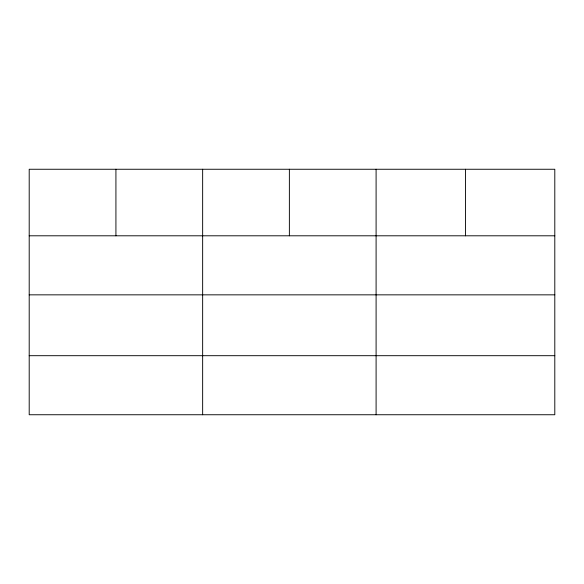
<?xml version="1.0" encoding="UTF-8"?>
<svg xmlns="http://www.w3.org/2000/svg" width="584" height="584" viewBox="0 0 584 584"><rect width="100%" height="100%" fill="white"/><g stroke="black" fill="none" stroke-linecap="round" stroke-linejoin="round"><path stroke-width="0.88" d="M554.8 294.847L554.8 169.258L29.2 169.258L29.2 414.742L554.8 414.742L554.8 294.847L29.2 294.847M29.2 235.797L554.8 235.797M29.2 355.692L554.8 355.692M465.448 169.258L465.448 235.797M376.096 169.258L376.096 414.742M289.372 169.258L289.372 235.797M202.648 169.258L202.648 414.742M115.924 169.258L115.924 235.797"/></g></svg>
